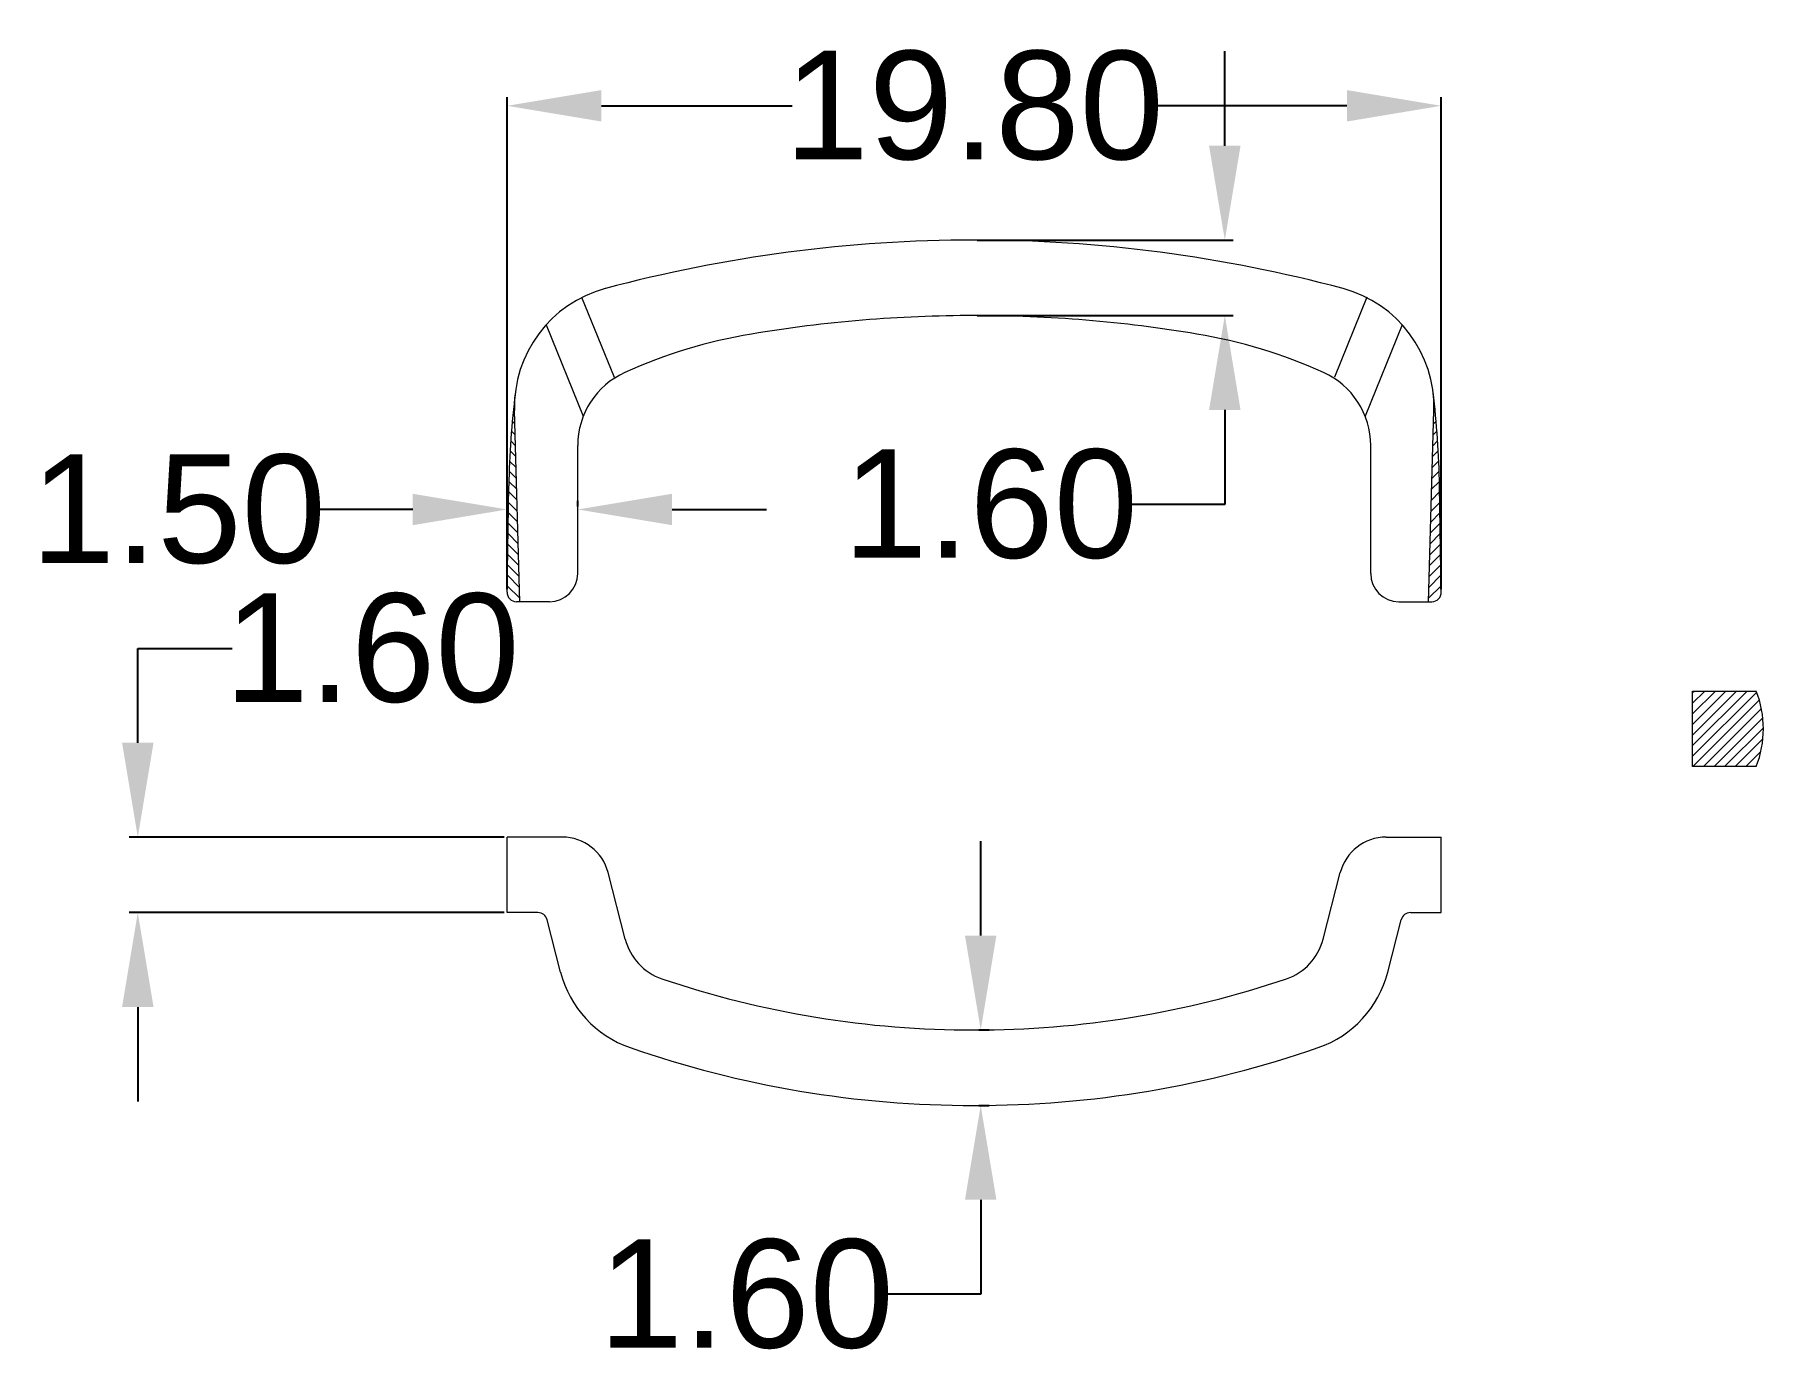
# Model space of a CAD drawing. Header units: millimetres. Extents: x 3082.4 to 3119.1, y 1423.2 to 1451.4.
import ezdxf

# ---------------------------------------------------------------- set-up
doc = ezdxf.new("R2010")
doc.units = ezdxf.units.MM
doc.styles.get("Standard").update_dxf_attribs({"font": 'arial.ttf'})
doc.dimstyles.new('Standard$0', dxfattribs={"dimtxt": 2.3, "dimasz": 2, "dimexe": 1, "dimexo": 1, "dimgap": 1, "dimtad": 0, "dimtih": 1, "dimtoh": 1, "dimdec": 1, "dimzin": 0, "dimdsep": 46, "dimtxsty": 'Standard', "dimcen": 0, "dimclrd": 4, "dimclre": 4, "dimclrt": 4, "dimadec": 1, "dimazin": 0, "dimtfac": 1, "dimtdec": 1, "dimtofl": 0, "dimtmove": 0, "dimatfit": 0, "dimfxl": 1, "dimtolj": 1, "dimtzin": 0, "dimarcsym": 0})

# ---------------------------------------------------------------- blocks, each defined once
blk = doc.blocks.new('*D7')
at = {"color": 0, "lineweight": -2, "transparency": 16777216}
for p, q in [((3102.476, 1432.29), (3102.476, 1434.29)), ((3102.438, 1430.29), (3102.656, 1430.29)), ((3102.438, 1428.69), (3102.656, 1428.69)), ((3102.476, 1426.69), (3102.476, 1424.69)), ((3102.476, 1424.69), (3100.476, 1424.69))]:
    blk.add_line(p, q, dxfattribs=at)
at = {"color": 0, "transparency": 16777216}
for points in [[(3102.142, 1432.29), (3102.809, 1432.29), (3102.476, 1430.29)], [(3102.142, 1426.69), (3102.809, 1426.69), (3102.476, 1428.69)]]:
    blk.add_solid(points, dxfattribs=at)
at = {"layer": 'Defpoints', "color": 0, "transparency": 16777216}
for p in [(3102.375, 1430.29), (3102.375, 1428.69), (3102.476, 1428.69)]:
    blk.add_point(p, dxfattribs=at)
at = {"color": 0, "lineweight": 9, "transparency": 16777216, "insert": (3097.511, 1424.69), "char_height": 2.3, "attachment_point": 5}
blk.add_mtext('\\A1;1.60', dxfattribs=at)
blk = doc.blocks.new('*D10')
at = {"color": 0, "lineweight": -2, "transparency": 16777216}
for p, q in [((3092.439, 1439.628), (3092.439, 1450.053)), ((3094.439, 1449.873), (3098.479, 1449.873)), ((3110.236, 1449.873), (3106.196, 1449.873)), ((3112.236, 1439.628), (3112.236, 1450.053))]:
    blk.add_line(p, q, dxfattribs=at)
at = {"color": 0, "transparency": 16777216}
for points in [[(3094.439, 1450.206), (3094.439, 1449.54), (3092.439, 1449.873)], [(3110.236, 1450.206), (3110.236, 1449.54), (3112.236, 1449.873)]]:
    blk.add_solid(points, dxfattribs=at)
at = {"layer": 'Defpoints', "color": 0, "transparency": 16777216}
for p in [(3112.236, 1449.873), (3092.439, 1439.565), (3112.236, 1439.565)]:
    blk.add_point(p, dxfattribs=at)
at = {"color": 0, "lineweight": 9, "transparency": 16777216, "insert": (3102.338, 1449.873), "char_height": 2.3, "attachment_point": 5}
blk.add_mtext('\\A1;19.80', dxfattribs=at)
blk = doc.blocks.new('*D11')
at = {"color": 0, "lineweight": -2, "transparency": 16777216}
for p, q in [((3107.649, 1449.028), (3107.649, 1451.028)), ((3102.4, 1447.028), (3107.829, 1447.028)), ((3102.4, 1445.428), (3107.829, 1445.428)), ((3107.649, 1443.428), (3107.649, 1441.428)), ((3107.649, 1441.428), (3105.649, 1441.428))]:
    blk.add_line(p, q, dxfattribs=at)
at = {"color": 0, "transparency": 16777216}
for points in [[(3107.315, 1449.028), (3107.982, 1449.028), (3107.649, 1447.028)], [(3107.315, 1443.428), (3107.982, 1443.428), (3107.649, 1445.428)]]:
    blk.add_solid(points, dxfattribs=at)
at = {"layer": 'Defpoints', "color": 0, "transparency": 16777216}
for p in [(3102.338, 1447.028), (3102.338, 1445.428), (3107.649, 1445.428)]:
    blk.add_point(p, dxfattribs=at)
at = {"color": 0, "lineweight": 9, "transparency": 16777216, "insert": (3102.684, 1441.428), "char_height": 2.3, "attachment_point": 5}
blk.add_mtext('\\A1;1.60', dxfattribs=at)
blk = doc.blocks.new('*D8')
at = {"color": 0, "lineweight": -2, "transparency": 16777216}
for p, q in [((3090.439, 1441.319), (3088.439, 1441.319)), ((3092.439, 1441.382), (3092.439, 1441.499)), ((3093.936, 1441.382), (3093.936, 1441.499)), ((3095.936, 1441.319), (3097.936, 1441.319))]:
    blk.add_line(p, q, dxfattribs=at)
at = {"color": 0, "transparency": 16777216}
for points in [[(3090.439, 1441.652), (3090.439, 1440.986), (3092.439, 1441.319)], [(3095.936, 1441.652), (3095.936, 1440.986), (3093.936, 1441.319)]]:
    blk.add_solid(points, dxfattribs=at)
at = {"layer": 'Defpoints', "color": 0, "transparency": 16777216}
for p in [(3092.439, 1441.319), (3092.439, 1441.319), (3093.936, 1441.319)]:
    blk.add_point(p, dxfattribs=at)
at = {"color": 0, "lineweight": 9, "transparency": 16777216, "insert": (3085.474, 1441.319), "char_height": 2.3, "attachment_point": 5}
blk.add_mtext('\\A1;1.50', dxfattribs=at)
blk = doc.blocks.new('*D9')
at = {"color": 0, "lineweight": -2, "transparency": 16777216}
for p, q in [((3084.613, 1436.376), (3084.613, 1438.376)), ((3084.613, 1438.376), (3086.613, 1438.376)), ((3092.377, 1434.376), (3084.433, 1434.376)), ((3092.377, 1432.776), (3084.433, 1432.776)), ((3084.613, 1430.776), (3084.613, 1428.776))]:
    blk.add_line(p, q, dxfattribs=at)
at = {"color": 0, "transparency": 16777216}
for points in [[(3084.28, 1436.376), (3084.947, 1436.376), (3084.613, 1434.376)], [(3084.28, 1430.776), (3084.947, 1430.776), (3084.613, 1432.776)]]:
    blk.add_solid(points, dxfattribs=at)
at = {"layer": 'Defpoints', "color": 0, "transparency": 16777216}
for p in [(3084.613, 1434.376), (3092.439, 1434.376), (3092.439, 1432.776)]:
    blk.add_point(p, dxfattribs=at)
at = {"color": 0, "lineweight": 9, "transparency": 16777216, "insert": (3089.578, 1438.376), "char_height": 2.3, "attachment_point": 5}
blk.add_mtext('\\A1;1.60', dxfattribs=at)

msp = doc.modelspace()

# ---------------------------------------------------------------- hatches: boundary and pattern name
at = {"lineweight": 9}
h = msp.add_hatch(dxfattribs=at)
h.set_pattern_fill('ANSI31', color=1, scale=0.05, style=0)
h.set_pattern_definition([(135, (4899.35691, 794.38406), (0.112253202, 0.112253202), [])])
h.paths.add_polyline_path([(3092.477, 1441.82, -0.026274), (3092.614, 1443.805, 0.037496), (3092.596, 1443.417), (3092.71, 1439.365), (3092.639, 1439.365, -0.419096), (3092.439, 1439.569)])
h = msp.add_hatch(dxfattribs=at)
h.set_pattern_fill('ANSI31', color=1, scale=0.05, style=0)
h.set_pattern_definition([(45, (1305.31852, 794.38406), (-0.112253202, 0.112253202), [])])
h.paths.add_polyline_path([(3112.199, 1441.82, 0.026274), (3112.061, 1443.805, -0.037496), (3112.079, 1443.417), (3111.965, 1439.365), (3112.036, 1439.365, 0.419096), (3112.236, 1439.569)])
h = msp.add_hatch(dxfattribs=at)
h.set_pattern_fill('ANSI31', color=1, scale=0.05, style=0)
h.set_pattern_definition([(45, (1144.38544, 784.13427), (-0.112253202, 0.112253202), [])])
edge = h.paths.add_edge_path()
edge.add_arc((3116.854, 1436.671), 2.208, 338.7607, 381.2393)
edge.add_line((3118.912, 1437.471), (3117.562, 1437.471))
edge.add_line((3117.562, 1437.471), (3117.562, 1435.871))
edge.add_line((3117.562, 1435.871), (3118.912, 1435.871))

# ---------------------------------------------------------------- linework, layer by layer
at = {"color": 0, "lineweight": 9}
for p, q in [((3094.019, 1445.817), (3094.705, 1444.123)), ((3110.656, 1445.817), (3109.97, 1444.123)), ((3093.268, 1445.234), (3094.054, 1443.294)), ((3111.408, 1445.234), (3110.622, 1443.294)), ((3092.71, 1439.365), (3092.596, 1443.417)), ((3111.965, 1439.365), (3112.079, 1443.417)), ((3093.936, 1439.965), (3093.936, 1442.673)), ((3110.74, 1439.965), (3110.74, 1442.673)), ((3092.439, 1439.569), (3092.477, 1441.82)), ((3112.236, 1439.569), (3112.199, 1441.82)), ((3093.336, 1439.365), (3092.639, 1439.365)), ((3111.34, 1439.365), (3112.036, 1439.365)), ((3117.562, 1437.471), (3118.912, 1437.471)), ((3117.562, 1435.871), (3117.562, 1437.471)), ((3118.912, 1435.871), (3117.562, 1435.871)), ((3093.611, 1434.376), (3092.439, 1434.376)), ((3092.439, 1432.776), (3092.439, 1434.376)), ((3111.065, 1434.376), (3112.236, 1434.376)), ((3112.236, 1432.776), (3112.236, 1434.376)), ((3094.942, 1432.213), (3094.579, 1433.625)), ((3109.733, 1432.213), (3110.096, 1433.625)), ((3093.094, 1432.776), (3092.439, 1432.776)), ((3093.573, 1431.515), (3093.287, 1432.626)), ((3111.102, 1431.515), (3111.388, 1432.626)), ((3111.582, 1432.776), (3112.236, 1432.776))]:
    msp.add_line(p, q, dxfattribs=at)
for centre, radius, start, end in [((3102.338, 1416.81), 30.218, 90, 104.9919), ((3102.338, 1416.81), 30.218, 75.0081, 90), ((3095.193, 1443.49), 2.598, 104.9919, 181.6156), ((3109.482, 1443.49), 2.598, 358.3844, 75.0081), ((3102.338, 1416.81), 28.618, 90, 99.4926), ((3102.338, 1416.81), 28.618, 80.5074, 90), ((3099.414, 1434.295), 10.89, 99.4926, 114.2755), ((3105.261, 1434.295), 10.89, 65.7245, 80.5074), ((3095.636, 1442.673), 1.7, 114.2755, 180), ((3109.04, 1442.673), 1.7, 0, 65.7245), ((3111.419, 1441.505), 18.945, 173.0263, 179.0465), ((3093.257, 1441.505), 18.945, 0.9535, 6.9737), ((3093.336, 1439.965), 0.6, 270, 0), ((3111.34, 1439.965), 0.6, 180, 270), ((3092.639, 1439.565), 0.2, 179.0465, 270), ((3112.036, 1439.565), 0.2, 270, 0.9535), ((3116.854, 1436.671), 2.208, 338.7607, 21.2393), ((3093.611, 1433.376), 1, 14.4179, 90), ((3111.065, 1433.376), 1, 90, 165.5821), ((3093.094, 1432.576), 0.2, 14.4179, 90), ((3111.582, 1432.576), 0.2, 90, 165.5821), ((3096.105, 1432.512), 1.2, 194.4179, 251.2778), ((3108.571, 1432.512), 1.2, 288.7222, 345.5821), ((3095.801, 1432.087), 2.3, 194.4179, 250.839), ((3108.875, 1432.087), 2.3, 289.161, 345.5821), ((3102.3, 1450.792), 20.502, 251.2778, 270.1052), ((3102.375, 1450.792), 20.502, 269.8948, 288.7222), ((3102.3, 1450.792), 22.102, 250.839, 270.0976), ((3102.375, 1450.792), 22.102, 269.9024, 289.161)]:
    msp.add_arc(centre, radius, start, end, dxfattribs=at)

# ---------------------------------------------------------------- dimensions: what is measured, and where the dimension line sits
at = {"color": 3, "lineweight": 9}
dim = msp.add_linear_dim(base=(3112.236, 1449.873), p1=(3092.439, 1439.565), p2=(3112.236, 1439.565), dimstyle='Standard$0', override={"dimasz": 2, "dimexe": 0.18, "dimexo": 0.0625, "dimgap": 0.09, "dimdec": 2, "dimtxsty": 'Standard', "dimcen": 0.09, "dimclrd": 0, "dimclre": 0, "dimclrt": 0, "dimtdec": 2, "dimatfit": 3, "dimfxl": 1.25, "dimarcsym": 0}, dxfattribs=at)
dim.commit()
dim.dimension.update_dxf_attribs({"geometry": '*D10', "text_midpoint": (3102.338, 1449.873)})
for base, p1, p2, picture, middle in [((3107.649, 1445.428), (3102.338, 1447.028), (3102.338, 1445.428), '*D11', (3102.684, 1441.428)), ((3084.613, 1434.376), (3092.439, 1432.776), (3092.439, 1434.376), '*D9', (3089.578, 1438.376))]:
    dim = msp.add_linear_dim(base=base, p1=p1, p2=p2, angle=90, dimstyle='Standard$0', override={"dimasz": 2, "dimexe": 0.18, "dimexo": 0.0625, "dimgap": 0.09, "dimdec": 2, "dimtxsty": 'Standard', "dimcen": 0.09, "dimclrd": 0, "dimclre": 0, "dimclrt": 0, "dimtdec": 2, "dimatfit": 3, "dimfxl": 1.25, "dimarcsym": 0}, dxfattribs=at)
    dim.commit()
    dim.dimension.update_dxf_attribs({"geometry": picture, "text_midpoint": middle})
for p1, p2, distance, picture, middle in [((3093.936, 1441.319), (3092.439, 1441.319), 0, '*D8', (3085.474, 1441.319)), ((3102.375, 1430.29), (3102.375, 1428.69), 0.1, '*D7', (3097.511, 1424.69))]:
    dim = msp.add_aligned_dim(p1=p1, p2=p2, distance=distance, dimstyle='Standard$0', override={"dimasz": 2, "dimexe": 0.18, "dimexo": 0.0625, "dimgap": 0.09, "dimdec": 2, "dimtxsty": 'Standard', "dimcen": 0.09, "dimclrd": 0, "dimclre": 0, "dimclrt": 0, "dimtdec": 2, "dimatfit": 3, "dimfxl": 1.25, "dimarcsym": 0}, dxfattribs=at)
    dim.commit()
    dim.dimension.update_dxf_attribs({"geometry": picture, "text_midpoint": middle})

doc.saveas('drawing.dxf')
